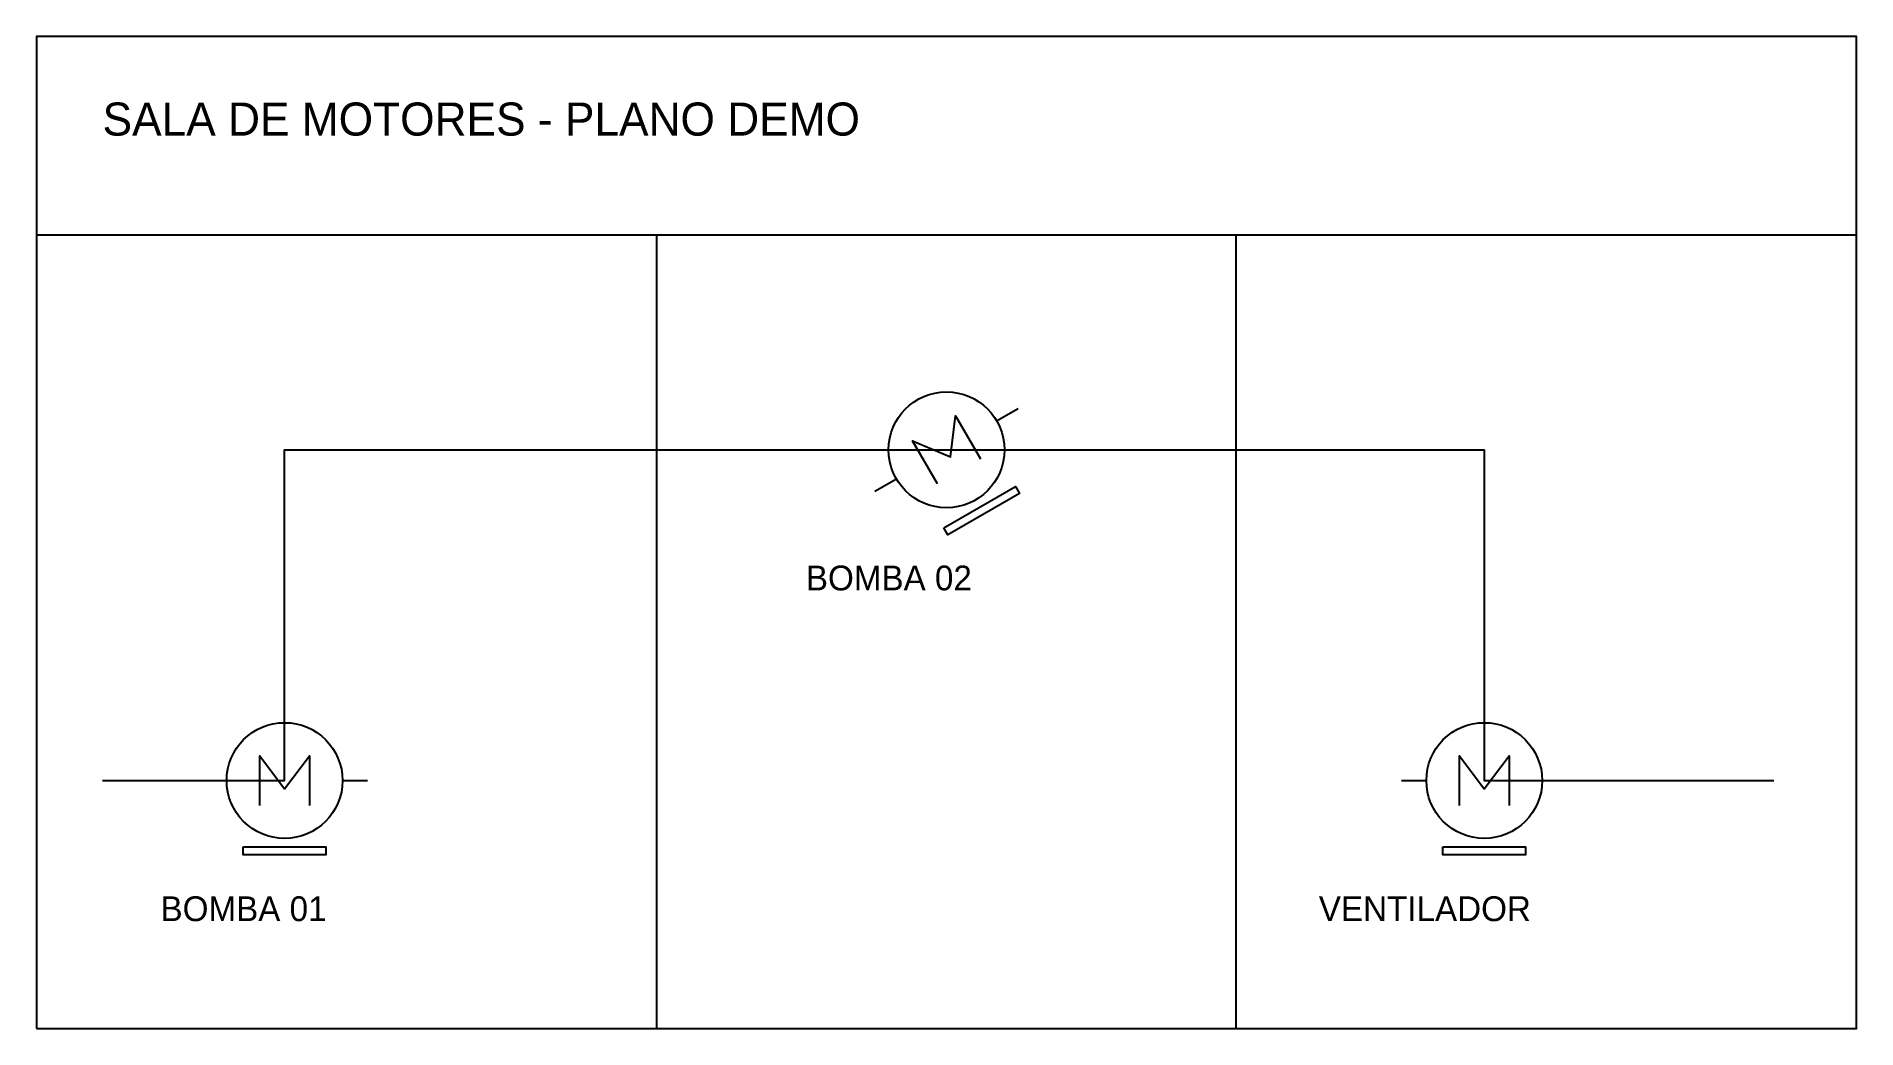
# Model space of a CAD drawing. Header units: millimetres. Extents: x 0 to 220, y 0 to 120.
import ezdxf

# ---------------------------------------------------------------- set-up
doc = ezdxf.new("R2010")
doc.units = ezdxf.units.MM
for name, color, linetype in [('EQUIPOS', 3, 'Continuous'), ('TEXTOS', 7, 'Continuous'), ('TUBERIAS', 4, 'Continuous')]:
    doc.layers.add(name, color=color, linetype=linetype)

# ---------------------------------------------------------------- blocks, each defined once
blk = doc.blocks.new('MOTOR_BOMBA_01')
for p, q in [((-10, 0), (-7, 0)), ((7, 0), (10, 0))]:
    blk.add_line(p, q)
blk.add_lwpolyline([(-3, -3), (-3, 3), (0, -1), (3, 3), (3, -3)])
blk.add_lwpolyline([(-5, -8), (5, -8), (5, -9), (-5, -9)], close=True)
blk.add_circle((0, 0), 7)
blk = doc.blocks.new('MOTOR_BOMBA_02')
for p, q in [((-10, 0), (-7, 0)), ((7, 0), (10, 0))]:
    blk.add_line(p, q)
blk.add_lwpolyline([(-3, -3), (-3, 3), (0, -1), (3, 3), (3, -3)])
blk.add_lwpolyline([(-5, -8), (5, -8), (5, -9), (-5, -9)], close=True)
blk.add_circle((0, 0), 7)
blk = doc.blocks.new('MOTOR_VENTILADOR')
for p, q in [((-10, 0), (-7, 0)), ((7, 0), (10, 0))]:
    blk.add_line(p, q)
blk.add_lwpolyline([(-3, -3), (-3, 3), (0, -1), (3, 3), (3, -3)])
blk.add_lwpolyline([(-5, -8), (5, -8), (5, -9), (-5, -9)], close=True)
blk.add_circle((0, 0), 7)
blk = doc.blocks.new('CONJUNTO_VENTILACION')
at = {"layer": 'EQUIPOS'}
blk.add_blockref('MOTOR_VENTILADOR', (5, 5), dxfattribs=at)

msp = doc.modelspace()

# ---------------------------------------------------------------- linework, layer by layer
for p, q in [((0, 96), (220, 96)), ((75, 0), (75, 96)), ((145, 0), (145, 96))]:
    msp.add_line(p, q)
msp.add_lwpolyline([(0, 0), (220, 0), (220, 120), (0, 120)], close=True)
at = {"layer": 'TUBERIAS'}
msp.add_lwpolyline([(8, 30), (30, 30), (30, 70), (110, 70), (175, 70), (175, 30), (210, 30)], dxfattribs=at)

# ---------------------------------------------------------------- block references
msp.add_blockref('CONJUNTO_VENTILACION', (170, 25))
at = {"layer": 'EQUIPOS', "rotation": 30}
msp.add_blockref('MOTOR_BOMBA_02', (110, 70), dxfattribs=at)
at = {"layer": 'EQUIPOS'}
msp.add_blockref('MOTOR_BOMBA_01', (30, 30), dxfattribs=at)

# ---------------------------------------------------------------- texts
at = {"layer": 'TEXTOS'}
for s, height, p in [('SALA DE MOTORES - PLANO DEMO', 4, (8, 108)), ('BOMBA 02', 3, (93, 53)), ('BOMBA 01', 3, (15, 13)), ('VENTILADOR', 3, (155, 13))]:
    msp.add_text(s, height=height, dxfattribs=at).set_placement(p)

doc.saveas('drawing.dxf')
